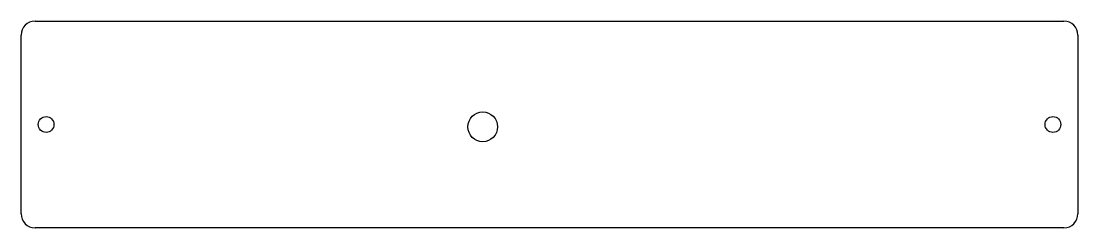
# Model space of a CAD drawing. Header units: millimetres. Extents: x 217 to 444, y 105 to 149.
import ezdxf

# ---------------------------------------------------------------- set-up
doc = ezdxf.new("R2010")
doc.units = ezdxf.units.MM
doc.header["$MEASUREMENT"] = 0
doc.layers.add('Default', color=7, linetype='Continuous', true_color=0x000000)

msp = doc.modelspace()

# ---------------------------------------------------------------- linework, layer by layer
at = {"layer": 'Default', "color": 7}
for p, q in [((219.52, 148.96), (441.27, 148.96)), ((216.52, 107.54), (216.52, 145.96)), ((444.27, 145.96), (444.27, 107.54)), ((441.27, 104.54), (219.52, 104.54))]:
    msp.add_line(p, q, dxfattribs=at)
for centre, radius in [((221.9, 126.75), 1.7), ((316, 126.25), 3.2), ((438.9, 126.75), 1.7)]:
    msp.add_circle(centre, radius, dxfattribs=at)
for centre, start, end in [((219.52, 145.96), 90, 180), ((441.27, 145.96), 0, 90), ((219.52, 107.54), 180, 270), ((441.27, 107.54), 270, 0)]:
    msp.add_arc(centre, 3, start, end, dxfattribs=at)

doc.saveas('drawing.dxf')
